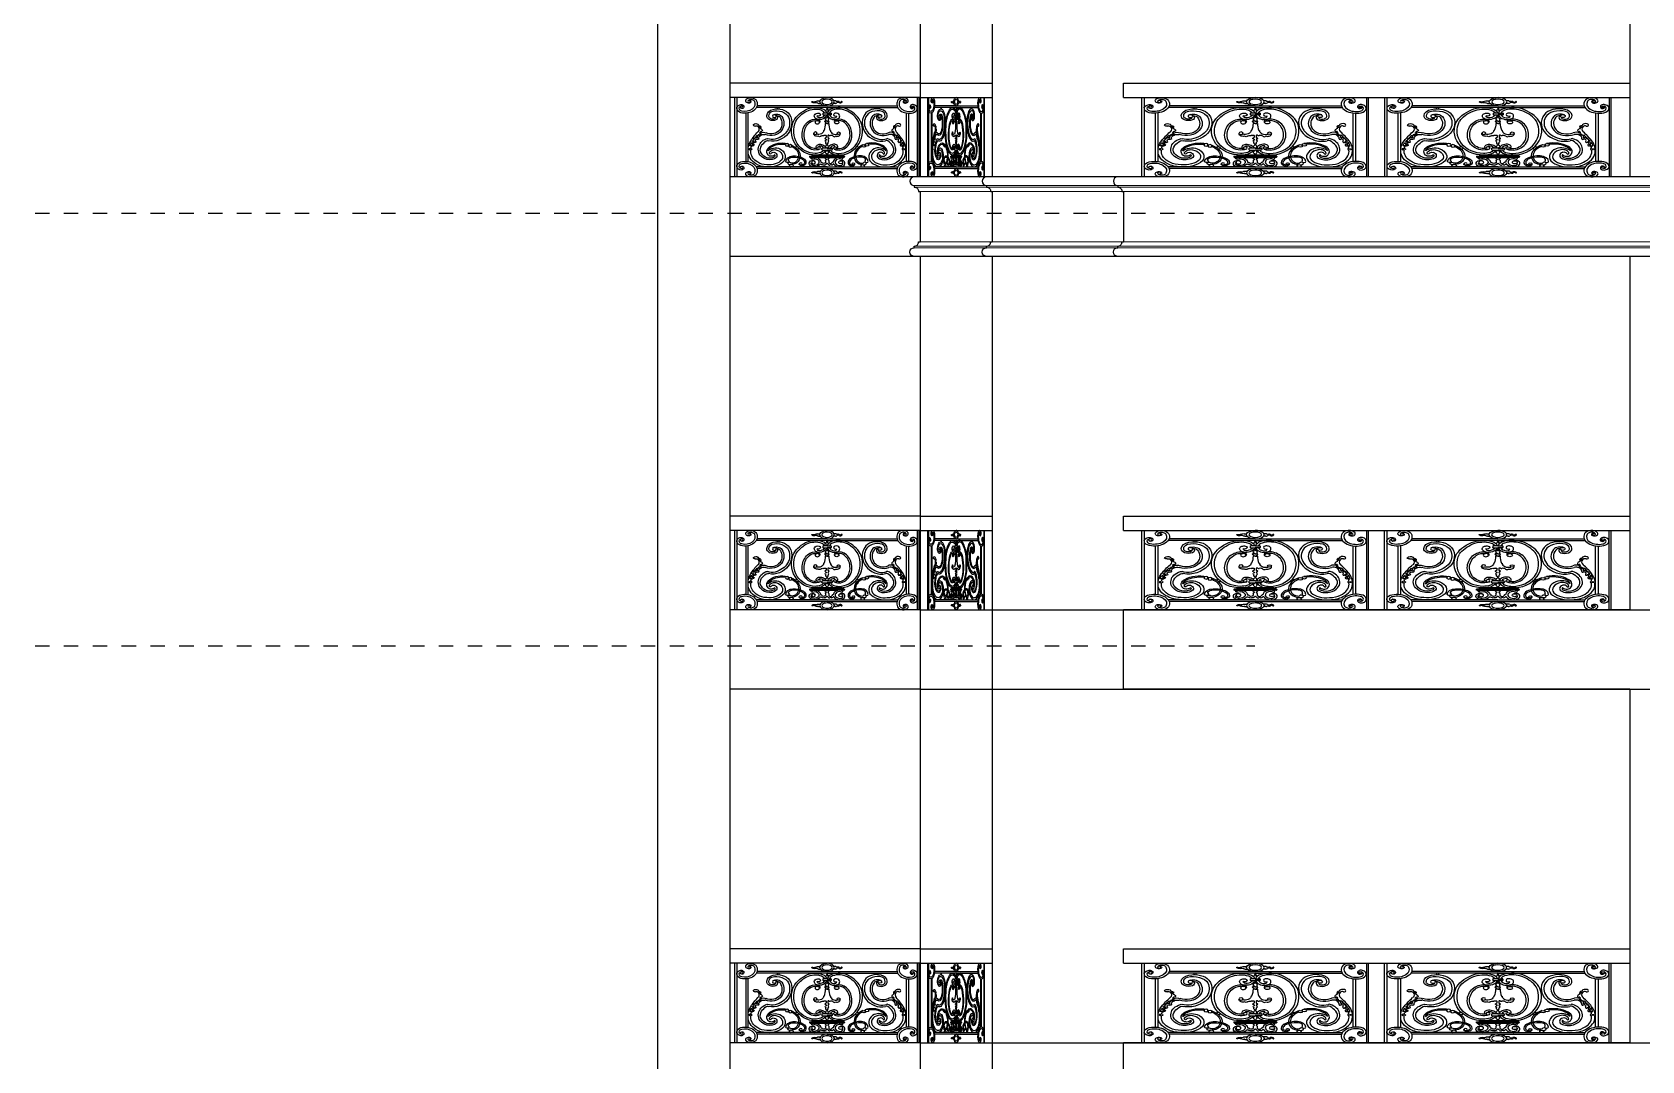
# Model space of a CAD drawing. Extents: x 185 to 567, y -69 to 170.
# Drawn here: x 233.4 to 244.56, y -21.21 to -14.08 of the extents above; entities that cross this region are included whole.
import ezdxf

# ---------------------------------------------------------------- set-up
doc = ezdxf.new("R2010")
doc.units = 0
doc.header["$LTSCALE"] = 0.25
doc.header["$MEASUREMENT"] = 0
doc.linetypes.add('LEVELS 2$0$DOT2', pattern=[0.125, 0, -0.125])
doc.layers.get('0').update_dxf_attribs({"linetype": 'CONTINUOUS'})
for name, color, linetype in [('A-ELV 0', 10, 'CONTINUOUS'), ('A-ELV 2', 21, 'CONTINUOUS'), ('A-ELV 5', 51, 'CONTINUOUS'), ('A-ELV 6', 71, 'CONTINUOUS'), ('A-FerFroge', 156, 'CONTINUOUS'), ('A-groves', 8, 'CONTINUOUS'), ('A-SEC', 11, 'CONTINUOUS'), ('A-WLSEC', 7, 'CONTINUOUS'), ('LEVELS 2$0$A-HATCH', 112, 'CONTINUOUS')]:
    doc.layers.add(name, color=color, linetype=linetype)
doc.layers.add('A-KORNISH', color=8, linetype='CONTINUOUS', lineweight=9)

# ---------------------------------------------------------------- blocks, each defined once
blk = doc.blocks.new('LEVELS 2')
at = {"layer": 'LEVELS 2$0$A-HATCH', "linetype": 'LEVELS 2$0$DOT2', "ltscale": 2}
for p, q in [((189.389, 46.672, 0), (204.645, 46.672, 0)), ((189.389, 43.672, 0), (204.645, 43.672, 0))]:
    blk.add_line(p, q, dxfattribs=at)
blk = doc.blocks.new('htft')
blk.add_lwpolyline([(0, 0), (-0.04, 0, 1), (-0.04, -0.06), (-0.04, -0.07, -0.414214), (-0.01, -0.1), (0, -0.1)], format="xyb")
blk = doc.blocks.new('A$C043E0DF6')
at = {"layer": 'A-ELV 0'}
for p, q in [((-0.25, -1.173, 0), (-0.25, -10.63, 0)), ((0.25, -1.173, 0), (0.25, -10.63, 0))]:
    blk.add_line(p, q, dxfattribs=at)
blk = doc.blocks.new('A$C50FD488D')
for p, q in [((0.209, -0.6483), (0.209, -0.1009)), ((0.2186, -0.0998), (0.2186, -0.6493)), ((0.6548, -0.123), (0.6628, -0.123)), ((0.7452, -0.123), (0.7372, -0.123)), ((1.1814, -0.0998), (1.1814, -0.6493)), ((1.191, -0.6483), (1.191, -0.1009)), ((0.2661, -0.2081), (0.2661, -0.5419)), ((0.2779, -0.2064), (0.2779, -0.5436)), ((0.7, -0.1694), (0.3225, -0.1694)), ((0.7, -0.1578), (0.3264, -0.1578)), ((0.4338, -0.1694), (0.4338, -0.178)), ((0.4426, -0.1694), (0.4426, -0.1784)), ((0.6548, -0.1403), (0.6647, -0.1403)), ((0.6783, -0.2087), (0.6783, -0.2183)), ((0.7, -0.2072), (0.6798, -0.2072)), ((0.7, -0.1578), (1.0736, -0.1578)), ((0.7, -0.1694), (1.0775, -0.1694)), ((0.7, -0.2072), (0.7202, -0.2072)), ((0.7217, -0.2087), (0.7217, -0.2183)), ((0.7452, -0.1403), (0.7353, -0.1403)), ((0.9574, -0.1694), (0.9574, -0.1784)), ((0.9662, -0.1694), (0.9662, -0.178)), ((1.1221, -0.2064), (1.1221, -0.5436)), ((1.1339, -0.2081), (1.1339, -0.5419)), ((0.6798, -0.2197), (0.7, -0.2197)), ((0.7006, -0.2627), (0.6887, -0.2627)), ((0.7006, -0.2784), (0.6904, -0.2784)), ((0.695, -0.2742), (0.695, -0.2784)), ((0.6994, -0.2627), (0.7113, -0.2627)), ((0.6994, -0.2784), (0.7096, -0.2784)), ((0.7202, -0.2197), (0.7, -0.2197)), ((0.705, -0.2742), (0.705, -0.2784)), ((0.5125, -0.2997), (0.5102, -0.2997)), ((0.5161, -0.2804), (0.5121, -0.2804)), ((0.6839, -0.3272), (0.6818, -0.3272)), ((0.7161, -0.3272), (0.7182, -0.3272)), ((0.8839, -0.2804), (0.8879, -0.2804)), ((0.8875, -0.2997), (0.8898, -0.2997)), ((0.6957, -0.3623), (0.6957, -0.3754)), ((0.7043, -0.3623), (0.7043, -0.3754)), ((0.6721, -0.4527), (0.6721, -0.4606)), ((0.7, -0.4498), (0.675, -0.4498)), ((0.675, -0.4635), (0.7, -0.4635)), ((0.7, -0.4498), (0.725, -0.4498)), ((0.725, -0.4635), (0.7, -0.4635)), ((0.7279, -0.4527), (0.7279, -0.4606)), ((0.6071, -0.508), (0.6071, -0.5113)), ((0.6101, -0.5051), (0.7, -0.5051)), ((0.6101, -0.5142), (0.7, -0.5142)), ((0.6196, -0.4984), (0.7, -0.4984)), ((0.6196, -0.4984), (0.6196, -0.5051)), ((0.7, -0.4984), (0.6493, -0.4984)), ((0.7, -0.5051), (0.6493, -0.5051)), ((0.7, -0.5142), (0.6493, -0.5142)), ((0.6896, -0.5511), (0.6913, -0.5511)), ((0.6904, -0.5142), (0.6904, -0.5216)), ((0.6913, -0.5365), (0.6913, -0.5511)), ((0.7, -0.4984), (0.7507, -0.4984)), ((0.7804, -0.4984), (0.7, -0.4984)), ((0.7, -0.5051), (0.7507, -0.5051)), ((0.7899, -0.5051), (0.7, -0.5051)), ((0.7, -0.5142), (0.7507, -0.5142)), ((0.7899, -0.5142), (0.7, -0.5142)), ((0.7087, -0.5365), (0.7087, -0.5511)), ((0.7104, -0.5511), (0.7087, -0.5511)), ((0.7096, -0.5142), (0.7096, -0.5216)), ((0.7804, -0.4984), (0.7804, -0.5051)), ((0.7929, -0.508), (0.7929, -0.5113)), ((0.7, -0.5806), (0.3225, -0.5806)), ((0.7, -0.5922), (0.3264, -0.5922)), ((0.6548, -0.6097), (0.6647, -0.6097)), ((0.6548, -0.627), (0.6628, -0.627)), ((0.7, -0.5806), (1.0775, -0.5806)), ((0.7, -0.5922), (1.0736, -0.5922)), ((0.7452, -0.6097), (0.7353, -0.6097)), ((0.7452, -0.627), (0.7372, -0.627))]:
    blk.add_line(p, q)
at = {"extrusion": (0, 0, -1)}
for centre, major_axis, ratio, start_param, end_param in [((0.2823, -0.1222), (0.0157, 0), 0.986193, 1.044957, 3.500797), ((0.2921, -0.1258), (-0.0261, 0), 0.986193, 0.359204, 1.773868), ((0.2921, -0.1258), (0.014, 0), 0.986193, 3.500797, 4.101526), ((0.2934, -0.1324), (0.0205, 0), 0.986193, 4.240292, 5.936586), ((0.2858, -0.128), (-0.00887, 0), 0.986193, 1.609909, 4.186549), ((0.2934, -0.1324), (-0.0326, 0), 0.986193, 1.693369, 2.794993), ((0.2625, -0.1436), (-0.0534, 0), 0.986193, 2.793121, 3.920657), ((0.2625, -0.1436), (-0.0655, 0), 0.986193, 2.793121, 3.920657), ((0.6222, -0.13), (-0.0028, 0), 0.986193, -0.347364, 2.45784), ((0.6295, -0.1254), (-0.0114, 0), 0.986193, 4.153001, 5.767627), ((0.6295, -0.1254), (-0.00588, 0), 0.986193, 3.689898, 5.767627), ((0.6391, -0.1312), (-0.00547, 0), 0.986193, 0.548305, 1.353902), ((0.6406, -0.1429), (0.00954, 0), 0.986193, 4.147409, 5.443922), ((0.64, -0.1359), (0.0103, 0), 0.986193, 4.517077, 4.873859), ((0.6413, -0.1028), (0.0235, 0), 0.986193, 1.128208, 1.558447), ((0.645, -0.138), (-0.00206, 0.00206), 1, 1.523847, 1.779943), ((0.6548, -0.1317), (0.00879, 0), 0.986193, 1.570796, 2.558971), ((0.6548, -0.1317), (0.00879, 0), 0.986193, 4.310092, 4.712389), ((0.7, -0.1293), (-0.0381, 0), 0.770201, 4.712389, 7.853982), ((0.7, -0.1293), (-0.0273, 0.0003), 0.684091, 4.704331, 7.845923), ((0.2448, -0.173), (0.0261, 0), 0.986193, 2.925853, 4.340517), ((0.2516, -0.1742), (0.0326, 0), 0.986193, 1.904728, 3.006352), ((0.2516, -0.1742), (0.0205, 0), 0.986193, 1.904728, 3.601022), ((0.2448, -0.173), (0.014, 0), 0.986193, 3.739788, 4.340517), ((0.241, -0.1635), (0.0157, 0), 0.986193, 4.340517, 6.796357), ((0.2447, -0.165), (0.00696, 0), 0.986193, 3.141593, 9.424778), ((0.247, -0.1668), (0.00887, 0), 0.986193, 0.513172, 3.089812), ((0.2625, -0.1436), (-0.0655, 0), 0.986193, 3.920657, 5.048192), ((0.2625, -0.1436), (-0.0534, 0), 0.986193, 3.920657, 5.048192), ((0.4243, -0.2245), (0.045, 0), 0.986193, 3.136144, 4.437415), ((0.4243, -0.2245), (0.0343, 0), 0.986193, 3.117833, 4.149148), ((0.4308, -0.257), (-0.0667, 0), 0.986193, 1.189802, 2.81634), ((0.4353, -0.2481), (-0.0711, 0), 0.986193, 1.239292, 2.685863), ((0.683, -0.3257), (-0.1734, 0), 0.986193, 0.307207, 0.972216), ((0.683, -0.3257), (0.1621, 0), 0.986193, 3.544055, 4.113809), ((0.6371, -0.2594), (0.092, 0), 0.986193, 4.113809, 5.142554), ((0.6371, -0.2594), (0.0807, 0), 0.986193, 4.113809, 5.142554), ((0.6513, -0.2258), (-0.0189, 0), 0.986193, 0.23755, 1.917148), ((0.6541, -0.2182), (-0.0107, 0), 0.986193, 1.917148, 5.316293), ((0.6588, -0.2128), (-0.0287, 0), 0.986193, 2.000961, 2.94312), ((0.6588, -0.2128), (-0.04, 0), 0.986193, 2.000961, 2.99964), ((0.6798, -0.2087), (0.00147, 0), 0.986193, 3.141593, 4.712389), ((0.7044, -0.1907), (0.0109, 0), 0.986193, 2.526413, 3.810715), ((0.6844, -0.1751), (-0.0145, 0), 0.986193, 2.72718, 3.810715), ((0.411, -0.2282), (0.0318, 0), 0.986193, 1.02315, 3.250179), ((0.411, -0.2282), (0.0212, 0), 0.986193, 1.359839, 3.277918), ((0.419, -0.2277), (0.0104, 0), 0.986193, 3.141593, 9.424778), ((0.4306, -0.2453), (0.0316, 0), 0.986193, 4.08399, 5.814843), ((0.4148, -0.2381), (0.0107, 0), 0.986193, -0.207114, 1.517375), ((0.4148, -0.2381), (-0.0213, 0), 0.986193, 1.766722, 4.073893), ((0.4306, -0.2453), (0.021, 0), 0.986193, -1.540418, -0.468342), ((0.3646, -0.2783), (0.0949, 0), 0.986193, -0.468342, 0.502042), ((0.3646, -0.2783), (-0.1056, 0), 0.986193, 2.67325, 3.643635), ((0.3738, -0.2759), (-0.1269, 0), 0.986193, 2.81634, 3.559374), ((0.3935, -0.2713), (0.119, 0), 0.986193, -0.478494, 0.140238), ((0.6364, -0.3304), (0, 0.168), 0.749863, 2.987054, 5.054443), ((0.6372, -0.3587), (0, 0.1102), 0.634622, -1.455899, 0.198074), ((0.6575, -0.2273), (0.0253, 0), 0.986193, 1.662425, 3.379143), ((0.6441, -0.2665), (-0.0174, 0), 0.986193, 1.67343, 3.999532), ((0.6618, -0.2272), (0.0138, 0), 0.986193, 1.325993, 3.162944), ((0.6588, -0.2128), (0.04, 0), 0.986193, 0.177072, 1.662425), ((0.6588, -0.2128), (-0.0287, 0), 0.986193, 3.389621, 4.490786), ((0.6798, -0.2183), (0.00147, 0), 0.986193, 1.570796, 3.141593), ((0.5118, -0.2802), (0.1786, 0), 0.986193, -0.010351, 0.269948), ((0.7013, -0.2633), (-0.0127, 0), 0.986193, -1.050198, 0.054521), ((0.6956, -0.2483), (0.00484, 0), 0.986193, 2.222604, 4.060581), ((0.6951, -0.2595), (0.00403, 0), 0.986193, 2.222604, 4.060581), ((0.6833, -0.2323), (0.0155, 0), 0.986193, -0.501731, 0.918989), ((0.691, -0.2542), (0.00273, 0), 0.986193, -0.918989, 0.918989), ((0.6936, -0.5929), (-0.4456, 0), 0.986193, 0.456975, 0.619356), ((0.3143, -0.2907), (-0.0071, 0), 0.986193, 4.239124, 6.908824), ((0.3209, -0.2953), (0.0152, 0), 0.986193, 3.767232, 5.474069), ((0.3224, -0.3063), (-0.0107, 0), 0.986193, 1.097531, 2.553849), ((0.3036, -0.3187), (0.0334, 0), 0.986193, -0.587743, 0.619356), ((0.2998, -0.3171), (0.0457, 0), 0.986193, -0.809116, -0.712984), ((0.3358, -0.2921), (0.00146, 0), 0.986193, 1.387681, 3.665061), ((0.3315, -0.2897), (-0.00351, 0), 0.986193, 2.51217, 3.665061), ((0.3376, -0.3017), (-0.00841, 0), 0.986193, 1.387681, 2.785357), ((0.3437, -0.3407), (0.00156, 0), 0.986193, 2.393715, 4.557851), ((0.3389, -0.3451), (-0.00499, 0), 0.986193, 2.393715, 2.865382), ((0.3445, -0.3136), (0.00147, 0), 0.986193, 1.906583, 3.426498), ((0.3456, -0.3139), (-0.00182, 0.00182), 1, 5.778964, 6.141834), ((0.3431, -0.3375), (0.00181, 0), 0.986193, -0.253663, 1.416259), ((0.332, -0.3037), (-0.0144, 0), 0.986193, 2.785357, 3.792328), ((0.3451, -0.3434), (-0.00147, 0), 0.986193, 4.095125, 6.006974), ((0.3386, -0.3303), (0.0165, 0), 0.986193, -1.23501, -0.133651), ((0.3466, -0.3366), (-0.00175, 0), 0.986193, -0.253663, 2.002078), ((0.36, -0.3641), (0.0243, 0), 0.986193, 4.095125, 5.362212), ((0.3487, -0.3289), (-0.00629, 0), 0.986193, 3.007942, 4.929364), ((0.3985, -0.2966), (0.0669, 0), 0.986193, 0.502042, 2.015089), ((0.4005, -0.2989), (0.0534, 0), 0.986193, 0.481174, 2.075535), ((0.3828, -0.2799), (-0.117, 0), 0.986193, 3.559374, 4.361123), ((0.3821, -0.2825), (0.1293, 0), 0.986193, 0.040903, 1.04538), ((0.6372, -0.3581), (0, 0.1052), 0.664345, 2.792693, 4.826957), ((0.6481, -0.3501), (-0.0189, 0), 0.986193, 4.424307, 6.467477), ((0.6382, -0.3467), (0.00867, 0), 0.986193, 3.141593, 9.424778), ((0.6534, -0.327), (0.0285, 0), 0.986193, 0.005829, 1.918893), ((0.4242, -0.4623), (0.1454, 0), 0.986193, 3.070847, 3.598568), ((0.4249, -0.4637), (-0.1398, 0), 0.986193, 0.223137, 0.363351), ((0.2968, -0.4152), (-0.00258, 0), 0.986193, 0.190764, 3.677531), ((0.3022, -0.4183), (-0.00375, 0), 0.986193, -1.206139, 0.535939), ((0.3086, -0.4016), (-0.00766, 0), 0.986193, -0.544841, 0.757911), ((0.3074, -0.4023), (-0.00629, 0), 0.986193, 3.685922, 5.738345), ((0.3031, -0.4013), (-0.00496, 0), 0.986193, 1.545099, 3.312198), ((0.3122, -0.4176), (0.00705, 0), 0.986193, 2.192956, 4.9735), ((0.3085, -0.3882), (-0.00191, 0), 0.986193, 3.7565, 6.59316), ((0.2462, -0.3282), (0.0854, 0), 0.986193, 0.444529, 0.783696), ((0.3112, -0.4027), (0.00326, 0), 0.986193, 1.079241, 3.312198), ((0.3271, -0.4011), (0.0209, 0), 0.986193, 3.756501, 4.081862), ((0.3154, -0.4058), (-0.00536, 0), 0.986193, 2.583833, 4.9735), ((0.3066, -0.3735), (0.0138, 0), 0.986193, 0.400155, 0.940269), ((0.3302, -0.3967), (-0.0121, 0), 0.986193, -0.557759, 0.436551), ((0.3256, -0.3946), (0.00706, 0), 0.986193, 3.578144, 5.326019), ((0.3231, -0.3804), (-0.00404, 0), 0.986193, 0.400155, 2.512824), ((0.3269, -0.3661), (-0.00411, 0), 0.986193, 0.444529, 3.917405), ((0.3279, -0.3769), (0.00194, 0), 0.986193, -0.597423, 2.512824), ((0.3343, -0.3726), (-0.00575, 0), 0.986193, -0.597423, 0.701205), ((0.3323, -0.3853), (0.00445, 0), 0.986193, -0.122631, 2.184426), ((0.3359, -0.3583), (0.00328, 0), 0.986193, 1.056125, 3.391753), ((0.3327, -0.3493), (-0.0083, 0), 0.986193, 3.078791, 4.711877), ((0.4137, -0.4531), (-0.0791, 0), 0.986193, 0.094175, 1.069333), ((0.3629, -0.3816), (-0.0264, 0), 0.986193, -0.122631, 0.984654), ((0.341, -0.3672), (-0.00708, 0), 0.986193, 1.056125, 1.960136), ((0.3461, -0.3481), (0.00514, 0), 0.986193, 1.224743, 3.000432), ((0.3617, -0.373), (-0.0219, 0), 0.986193, 0.60362, 0.944428), ((0.3483, -0.3542), (-0.00144, 0), 0.986193, 1.218517, 4.325141), ((0.3617, -0.373), (0.0189, 0), 0.986193, 3.923198, 5.156681), ((0.4591, -0.4875), (0.1219, 0), 0.986193, 3.626248, 3.961743), ((0.3793, -0.3901), (0.00656, 0), 0.986193, 4.127294, 5.247131), ((0.3829, -0.4142), (-0.0164, 0), 0.986193, 1.131987, 1.889406), ((0.4068, -0.3443), (0.0474, 0), 0.986193, 1.219531, 2.105538), ((0.4107, -0.3311), (-0.0723, 0), 0.986193, 4.186973, 5.030999), ((0.46, -0.5116), (-0.0986, 0), 0.986193, 0.847252, 1.876614), ((0.46, -0.5116), (-0.091, 0), 0.986193, 0.847252, 1.775558), ((0.4869, -0.4275), (0.00925, 0), 0.986193, 3.141593, 9.424778), ((0.6599, -0.3629), (-0.00819, 0), 0.986193, 3.762001, 5.60071), ((0.6777, -0.3759), (0.014, 0), 0.986193, 3.787884, 5.054616), ((0.6841, -0.3565), (-0.0067, 0), 0.986193, 3.987504, 4.964118), ((0.6917, -0.365), (-0.00484, 0), 0.986193, 0.845912, 2.529622), ((0.6934, -0.3825), (0.00433, 0), 0.986193, 1.875147, 4.408038), ((0.6963, -0.4005), (-0.00587, 0), 0.986193, -0.780965, 0.780965), ((0.6904, -0.3729), (-0.00589, 0), 0.986193, 3.583441, 4.408038), ((0.6906, -0.3915), (0.00524, 0), 0.986193, -1.266445, 1.266445), ((0.6868, -0.4098), (0.00756, 0), 0.986193, -0.780965, -0.059676), ((0.706, -0.4126), (0.0121, 0), 0.986193, 2.301082, 3.417667), ((0.3853, -0.4756), (0.1062, 0), 0.986193, 2.22596, 3.172079), ((0.2876, -0.4578), (0.0038, 0), 0.986193, 3.141593, 9.424778), ((0.2922, -0.4288), (-0.00571, 0), 0.986193, 3.508652, 5.408534), ((0.3854, -0.4756), (0.0917, 0), 0.986193, 2.216856, 3.176603), ((0.3217, -0.4709), (0.028, 0), 0.986193, 3.087824, 3.501086), ((0.3069, -0.4463), (0.0127, 0), 0.986193, 2.444401, 4.409658), ((0.2959, -0.4577), (0.00362, 0), 0.986193, -1.200664, 1.691177), ((0.3022, -0.4326), (-0.00495, 0), 0.986193, 0.367059, 1.782679), ((0.2993, -0.4259), (-0.00441, 0), 0.986193, 1.935454, 3.61259), ((0.3044, -0.4283), (-0.00631, 0), 0.986193, 2.192956, 4.91313), ((0.4093, -0.4607), (0.0759, 0), 0.986193, 2.176291, 3.342001), ((0.4093, -0.4607), (0.0653, 0), 0.986193, 2.176291, 3.613177), ((0.4259, -0.4735), (-0.0471, 0), 0.986193, -0.551208, 0.847252), ((0.4259, -0.4735), (0.0395, 0), 0.986193, 3.247905, 3.988844), ((0.4246, -0.4926), (-0.0447, 0), 0.986193, 0.555033, 2.128552), ((0.4208, -0.4878), (-0.0279, 0), 0.986193, 0.006108, 1.81447), ((0.3972, -0.4873), (0.00434, 0), 0.986193, -0.037495, 3.068222), ((0.4143, -0.4918), (0.0135, 0), 0.986193, 3.494217, 5.041103), ((0.4067, -0.5019), (-0.026, 0), 0.986193, 2.049556, 4.160152), ((0.4116, -0.5096), (-0.0517, 0), 0.986193, 1.883649, 3.597263), ((0.4116, -0.5096), (0.0662, 0), 0.986193, -0.984044, 0.45567), ((0.5044, -0.435), (0.00925, 0), 0.986193, 3.141593, 9.424778), ((0.46, -0.5116), (0.0986, 0), 0.986193, -1.051426, -0.604473), ((0.46, -0.5116), (0.091, 0), 0.986193, -0.95037, -0.604473), ((0.5419, -0.4474), (-0.00969, 0), 0.986193, 0.203134, 1.344916), ((0.4724, -0.5031), (-0.0759, 0), 0.986193, 2.537119, 3.56788), ((0.4724, -0.5031), (0.0836, 0), 0.986193, -0.604473, 0.213243), ((0.5419, -0.4474), (0.00969, 0), 0.986193, 0.579329, 1.596479), ((0.6613, -0.4415), (-0.0187, 0), 0.986193, -0.611101, 1.440214), ((0.6447, -0.4482), (0.0501, 0), 0.986193, 0.31332, 1.348449), ((0.6625, -0.4377), (0.00464, 0), 0.986193, 1.87872, 4.710272), ((0.6629, -0.4536), (0.031, 0), 0.986193, 4.581806, 6.159658), ((0.6628, -0.4536), (0.0208, 0), 0.986193, 4.699759, 6.096997), ((0.6504, -0.4512), (0.0333, 0), 0.986193, 0.38402, 1.030313), ((0.675, -0.4527), (0.00294, 0), 0.986193, 3.141593, 4.712389), ((0.675, -0.4606), (-0.00294, 0), 0.986193, 4.712389, 6.283185), ((0.6997, -0.4788), (-0.00775, 0), 0.986193, -0.81588, 0.81588), ((0.7035, -0.4388), (-0.0108, 0), 0.986193, -0.769176, 0.965496), ((0.689, -0.4676), (0.0079, 0), 0.986193, -0.546224, 0.81588), ((0.6877, -0.4914), (0.00973, 0), 0.986193, -0.81588, 0.81588), ((0.6938, -0.4481), (0.00262, 0), 0.986193, -0.769176, 0.769176), ((0.6942, -0.4256), (0.0055, 0), 0.986193, -0.84051, 0.965496), ((0.2516, -0.5758), (-0.0326, 0), 0.986193, 0.13524, 1.236864), ((0.2516, -0.5758), (0.0205, 0), 0.986193, 2.682163, 4.378457), ((0.2625, -0.6064), (0.0655, 0), 0.986193, 4.376586, 5.504121), ((0.2625, -0.6064), (0.0534, 0), 0.986193, 4.376586, 5.504121), ((0.3775, -0.4944), (-0.072, 0), 0.986193, 4.695569, 5.430246), ((0.3943, -0.4821), (0.0496, 0), 0.986193, 1.018559, 2.176291), ((0.3943, -0.4821), (0.0389, 0), 0.986193, 1.018559, 2.176291), ((0.3915, -0.4868), (0.0953, 0), 0.986193, 0.581027, 1.717764), ((0.3915, -0.4865), (-0.081, 0), 0.986193, 3.748469, 4.870759), ((0.4021, -0.4879), (-0.0193, 0), 0.986193, 3.502327, 5.731977), ((0.4067, -0.5019), (0.0153, 0), 0.986193, -0.500246, 1.018559), ((0.5195, -0.5424), (-0.0388, 0), 0.986193, -0.010266, 1.508225), ((0.4892, -0.5422), (-0.00856, 0), 0.986193, 2.258777, 6.210372), ((0.4995, -0.5557), (-0.00856, 0), 0.986193, -1.220497, 2.8792), ((0.5144, -0.5326), (-0.02, 0), 0.986193, -0.153938, 1.183318), ((0.5198, -0.5432), (-0.0319, 0), 0.986193, 1.15152, 1.500262), ((0.5138, -0.5305), (-0.0241, 0), 0.986193, 4.01445, 4.96415), ((0.5243, -0.5808), (-0.0781, 0), 0.986193, 1.477321, 2.262749), ((0.5243, -0.5808), (-0.0704, 0), 0.986193, 1.477321, 2.262749), ((0.4992, -0.5119), (-0.0556, 0), 0.986193, 3.300043, 4.143488), ((0.4992, -0.5119), (-0.0479, 0), 0.986193, 3.629804, 4.033873), ((0.5604, -0.5612), (0.00859, 0), 0.986193, 2.449744, 4.261139), ((0.56, -0.5594), (0.00684, 0), 0.986193, 3.141593, 9.424778), ((0.5501, -0.55), (0.0298, 0), 0.986193, -0.875887, -0.023874), ((0.566, -0.5518), (-0.0143, 0), 0.986193, 2.957403, 4.232351), ((0.5501, -0.55), (-0.0375, 0), 0.986193, 2.265705, 3.10214), ((0.566, -0.5518), (0.0219, 0), 0.986193, -0.154706, 1.090758), ((0.6303, -0.5559), (0.0253, 0), 0.986193, 1.521268, 3.60072), ((0.6101, -0.508), (0.00294, 0), 0.986193, 3.141593, 4.712389), ((0.6101, -0.5113), (-0.00294, 0), 0.986193, 4.712389, 6.283185), ((0.6223, -0.5518), (-0.0163, 0), 0.986193, 0.44789, 2.354725), ((0.6309, -0.5559), (0.0159, 0), 0.986193, 1.544729, 3.589483), ((0.6209, -0.5218), (-0.00525, 0), 0.986193, 4.527174, 6.98995), ((0.6335, -0.5468), (0.0332, 0), 0.986193, 4.187766, 6.285251), ((0.6335, -0.5468), (-0.0233, 0), 0.986193, 1.046173, 3.586786), ((0.6306, -0.5454), (-0.0265, 0), 0.986193, 3.586786, 4.686322), ((0.6682, -0.5516), (-0.00509, 0), 0.986193, 1.277223, 2.908786), ((0.6815, -0.5485), (0.00856, 0), 0.986193, 0.31267, 2.908786), ((0.695, -0.5214), (0.00463, 0), 0.986193, 1.620238, 3.108149), ((0.6976, -0.5357), (-0.00637, 0), 0.986193, -0.119702, 1.112412), ((0.6938, -0.528), (-0.00233, 0), 0.986193, 2.029181, 4.254004), ((0.6971, -0.5559), (-0.00221, 0), 0.986193, 3.148587, 4.562542), ((0.7005, -0.5558), (0.000869, 0.000869), 1, 3.843332, 5.068991), ((0.2448, -0.577), (-0.0261, 0), 0.986193, -1.198924, 0.21574), ((0.2448, -0.577), (-0.014, 0), 0.986193, -1.198924, -0.598195), ((0.241, -0.5865), (-0.0157, 0), 0.986193, 2.628421, 5.084261), ((0.2447, -0.585), (0.00696, 0), 0.986193, 3.141593, 9.424778), ((0.247, -0.5832), (-0.00887, 0), 0.986193, 0.05178, 2.628421), ((0.2823, -0.6278), (-0.0157, 0), 0.986193, -0.359204, 2.096636), ((0.284, -0.6242), (0.00696, 0), 0.986193, 3.141593, 9.424778), ((0.2934, -0.6176), (-0.0205, 0), 0.986193, 3.488192, 5.184486), ((0.2858, -0.622), (0.00887, 0), 0.986193, -1.044957, 1.531684), ((0.2625, -0.6064), (0.0534, 0), 0.986193, -0.779064, 0.348471), ((0.2625, -0.6064), (-0.0655, 0), 0.986193, 2.362528, 3.490064), ((0.3775, -0.4944), (-0.0865, 0), 0.986193, 4.712389, 5.430246), ((0.5067, -0.5257), (0.0397, 0), 0.986193, 0.971295, 1.828835), ((0.5049, -0.5732), (0.00492, 0), 0.986193, 2.129858, 4.153328), ((0.4978, -0.5619), (0.0086, 0), 0.986193, 0.273969, 1.011735), ((0.5001, -0.5809), (-0.00425, 0), 0.986193, 2.129858, 3.088852), ((0.5225, -0.5619), (-0.0086, 0), 0.986193, -1.011735, -0.273969), ((0.5201, -0.5809), (-0.00425, 0), 0.986193, 0.05274, 1.011735), ((0.5153, -0.5732), (-0.00492, 0), 0.986193, 2.129858, 4.153328), ((0.5677, -0.5552), (-0.0181, 0), 0.986193, 4.232351, 5.591336), ((0.5677, -0.5552), (0.0104, 0), 0.986193, 1.090758, 1.92466), ((0.6222, -0.62), (0.0028, 0), 0.986193, 0.683753, 3.488957), ((0.6295, -0.6246), (0.0114, 0), 0.986193, 3.657151, 5.271777), ((0.6295, -0.6246), (0.00588, 0), 0.986193, 3.657151, 5.73488), ((0.6319, -0.5465), (0.0348, 0), 0.986193, 0.432203, 1.57951), ((0.6391, -0.6188), (0.00547, 0), 0.986193, 1.78769, 2.593288), ((0.6406, -0.6071), (0.00954, 0), 0.986193, 0.839263, 2.135776), ((0.64, -0.6141), (0.0103, 0), 0.986193, 1.409326, 1.766108), ((0.6413, -0.6472), (0.0235, 0), 0.986193, -1.558447, -1.128208), ((0.645, -0.612), (0.00206, 0.00206), 1, 1.36165, 1.617745), ((0.6548, -0.6183), (-0.00879, 0), 0.986193, 0.582622, 1.570796), ((0.6548, -0.6183), (0.00879, 0), 0.986193, 1.570796, 1.973093), ((0.6335, -0.5468), (0.0233, 0.0233), 1, 1.165751, 1.225211), ((0.6629, -0.5649), (0.00605, 0), 0.986193, -1.339211, -0.50515), ((0.675, -0.5583), (0.00781, 0), 0.986193, 1.353928, 2.636442), ((0.6789, -0.5753), (0.00989, 0), 0.986193, 4.495521, 5.311814), ((0.6873, -0.5607), (-0.00726, 0), 0.986193, 3.205723, 5.116798), ((0.6979, -0.5614), (0.00336, 0), 0.986193, 3.205723, 4.562542), ((0.7, -0.6207), (-0.0381, 0), 0.770201, 7.853982, 10.995574), ((0.7, -0.6207), (-0.0273, 0.0003), 0.684091, 1.562738, 4.704331), ((0.2921, -0.6242), (0.0261, 0), 0.986193, 1.367724, 2.782388), ((0.2921, -0.6242), (-0.014, 0), 0.986193, -0.959933, -0.359204), ((0.2934, -0.6176), (0.0326, 0), 0.986193, 0.3466, 1.448224)]:
    blk.add_ellipse(centre, major_axis=major_axis, ratio=ratio, start_param=start_param, end_param=end_param, dxfattribs=at)
for centre, major_axis in [((0.284, -0.1258), (-0.00696, 0)), ((0.648, -0.2711), (-0.0114, 0)), ((0.3399, -0.3042), (-0.00331, 0)), ((0.6569, -0.4495), (-0.00865, 0)), ((0.6274, -0.5486), (-0.0105, 0))]:
    blk.add_ellipse(centre, major_axis=major_axis, ratio=0.986193, dxfattribs=at)
for centre, major_axis, ratio, start_param, end_param in [((0.7, -0.1293), (0.0381, 0), 0.770201, 4.712389, 7.853982), ((0.7, -0.1293), (0.0273, 0.0003), 0.684091, 4.704331, 7.845923), ((0.7452, -0.1317), (-0.00879, 0), 0.986193, 4.310092, 4.712389), ((0.7452, -0.1317), (-0.00879, 0), 0.986193, 1.570796, 2.558971), ((0.7587, -0.1028), (-0.0235, 0), 0.986193, 1.128208, 1.558447), ((0.755, -0.138), (0.00206, 0.00206), 1, 1.523847, 1.779943), ((0.7594, -0.1429), (-0.00954, 0), 0.986193, 4.147409, 5.443922), ((0.76, -0.1359), (-0.0103, 0), 0.986193, 4.517077, 4.873859), ((0.7609, -0.1312), (0.00547, 0), 0.986193, 0.548305, 1.353902), ((0.7705, -0.1254), (0.0114, 0), 0.986193, 4.153001, 5.767627), ((0.7705, -0.1254), (0.00588, 0), 0.986193, 3.689898, 5.767627), ((0.7778, -0.13), (0.0028, 0), 0.986193, -0.347364, 2.45784), ((1.1375, -0.1436), (0.0655, 0), 0.986193, 2.793121, 3.920657), ((1.1066, -0.1324), (0.0326, 0), 0.986193, 1.693369, 2.794993), ((1.1375, -0.1436), (0.0534, 0), 0.986193, 2.793121, 3.920657), ((1.1066, -0.1324), (-0.0205, 0), 0.986193, 4.240292, 5.936586), ((1.1079, -0.1258), (0.0261, 0), 0.986193, 0.359204, 1.773868), ((1.1142, -0.128), (0.00887, 0), 0.986193, 1.609909, 4.186549), ((1.1177, -0.1222), (-0.0157, 0), 0.986193, 1.044957, 3.500797), ((1.1079, -0.1258), (-0.014, 0), 0.986193, 3.500797, 4.101526), ((0.7156, -0.1751), (0.0145, 0), 0.986193, 2.72718, 3.810715), ((0.7412, -0.2128), (0.04, 0), 0.986193, 2.000961, 2.99964), ((0.6956, -0.1907), (-0.0109, 0), 0.986193, 2.526413, 3.810715), ((0.7412, -0.2128), (0.0287, 0), 0.986193, 2.000961, 2.94312), ((0.7202, -0.2087), (-0.00147, 0), 0.986193, 3.141593, 4.712389), ((0.7629, -0.2594), (-0.092, 0), 0.986193, 4.113809, 5.142554), ((0.7629, -0.2594), (-0.0807, 0), 0.986193, 4.113809, 5.142554), ((0.7459, -0.2182), (0.0107, 0), 0.986193, 1.917148, 5.316293), ((0.7487, -0.2258), (0.0189, 0), 0.986193, 0.23755, 1.917148), ((0.717, -0.3257), (-0.1621, 0), 0.986193, 3.544055, 4.113809), ((0.717, -0.3257), (0.1734, 0), 0.986193, 0.307207, 0.972216), ((0.9647, -0.2481), (0.0711, 0), 0.986193, 1.239292, 2.685863), ((0.9692, -0.257), (0.0667, 0), 0.986193, 1.189802, 2.81634), ((0.9757, -0.2245), (-0.045, 0), 0.986193, 3.136144, 4.437415), ((0.9757, -0.2245), (-0.0343, 0), 0.986193, 3.117833, 4.149148), ((1.1375, -0.1436), (0.0655, 0), 0.986193, 3.920657, 5.048192), ((1.1375, -0.1436), (0.0534, 0), 0.986193, 3.920657, 5.048192), ((1.159, -0.1635), (-0.0157, 0), 0.986193, 4.340517, 6.796357), ((1.153, -0.1668), (-0.00887, 0), 0.986193, 0.513172, 3.089812), ((1.1553, -0.165), (-0.00696, 0), 0.986193, 3.141593, 9.424778), ((1.1484, -0.1742), (-0.0205, 0), 0.986193, 1.904728, 3.601022), ((1.1484, -0.1742), (-0.0326, 0), 0.986193, 1.904728, 3.006352), ((1.1552, -0.173), (-0.014, 0), 0.986193, 3.739788, 4.340517), ((1.1552, -0.173), (-0.0261, 0), 0.986193, 2.925853, 4.340517), ((0.7167, -0.2323), (-0.0155, 0), 0.986193, -0.501731, 0.918989), ((0.7412, -0.2128), (-0.04, 0), 0.986193, 0.177072, 1.662425), ((0.6987, -0.2633), (0.0127, 0), 0.986193, -1.050198, 0.054521), ((0.709, -0.2542), (-0.00273, 0), 0.986193, -0.918989, 0.918989), ((0.7044, -0.2483), (-0.00484, 0), 0.986193, 2.222604, 4.060581), ((0.7049, -0.2595), (-0.00403, 0), 0.986193, 2.222604, 4.060581), ((0.8882, -0.2802), (-0.1786, 0), 0.986193, -0.010351, 0.269948), ((0.7412, -0.2128), (0.0287, 0), 0.986193, 3.389621, 4.490786), ((0.7202, -0.2183), (-0.00147, 0), 0.986193, 1.570796, 3.141593), ((0.7382, -0.2272), (-0.0138, 0), 0.986193, 1.325993, 3.162944), ((0.7559, -0.2665), (0.0174, 0), 0.986193, 1.67343, 3.999532), ((0.7636, -0.3304), (0, 0.168), 0.749863, 2.987054, 5.054443), ((0.7425, -0.2273), (-0.0253, 0), 0.986193, 1.662425, 3.379143), ((0.7628, -0.3587), (0, 0.1102), 0.634622, -1.455899, 0.198074), ((1.0065, -0.2713), (-0.119, 0), 0.986193, -0.478494, 0.140238), ((1.0262, -0.2759), (0.1269, 0), 0.986193, 2.81634, 3.559374), ((1.0354, -0.2783), (0.1056, 0), 0.986193, 2.67325, 3.643635), ((1.0354, -0.2783), (-0.0949, 0), 0.986193, -0.468342, 0.502042), ((0.9694, -0.2453), (-0.0316, 0), 0.986193, 4.08399, 5.814843), ((0.9694, -0.2453), (-0.021, 0), 0.986193, -1.540418, -0.468342), ((0.9852, -0.2381), (0.0213, 0), 0.986193, 1.766722, 4.073893), ((0.981, -0.2277), (-0.0104, 0), 0.986193, 3.141593, 9.424778), ((0.989, -0.2282), (-0.0318, 0), 0.986193, 1.02315, 3.250179), ((0.9852, -0.2381), (-0.0107, 0), 0.986193, -0.207114, 1.517375), ((0.989, -0.2282), (-0.0212, 0), 0.986193, 1.359839, 3.277918), ((0.7466, -0.327), (-0.0285, 0), 0.986193, 0.005829, 1.918893), ((0.7628, -0.3581), (0, 0.1052), 0.664345, 2.792693, 4.826957), ((0.7519, -0.3501), (0.0189, 0), 0.986193, 4.424307, 6.467477), ((0.7618, -0.3467), (-0.00867, 0), 0.986193, 3.141593, 9.424778), ((1.0179, -0.2825), (-0.1293, 0), 0.986193, 0.040903, 1.04538), ((1.0172, -0.2799), (0.117, 0), 0.986193, 3.559374, 4.361123), ((1.0015, -0.2966), (-0.0669, 0), 0.986193, 0.502042, 2.015089), ((0.9995, -0.2989), (-0.0534, 0), 0.986193, 0.481174, 2.075535), ((1.04, -0.3641), (-0.0243, 0), 0.986193, 4.095125, 5.362212), ((1.0513, -0.3289), (0.00629, 0), 0.986193, 3.007942, 4.929364), ((1.0614, -0.3303), (-0.0165, 0), 0.986193, -1.23501, -0.133651), ((1.0534, -0.3366), (0.00175, 0), 0.986193, -0.253663, 2.002078), ((1.068, -0.3037), (0.0144, 0), 0.986193, 2.785357, 3.792328), ((1.0549, -0.3434), (0.00147, 0), 0.986193, 4.095125, 6.006974), ((1.0624, -0.3017), (0.00841, 0), 0.986193, 1.387681, 2.785357), ((1.0569, -0.3375), (-0.00181, 0), 0.986193, -0.253663, 1.416259), ((1.0555, -0.3136), (-0.00147, 0), 0.986193, 1.906583, 3.426498), ((1.0611, -0.3451), (0.00499, 0), 0.986193, 2.393715, 2.865382), ((1.0544, -0.3139), (0.00182, 0.00182), 1, 5.778964, 6.141834), ((1.0563, -0.3407), (-0.00156, 0), 0.986193, 2.393715, 4.557851), ((1.0964, -0.3187), (-0.0334, 0), 0.986193, -0.587743, 0.619356), ((1.0642, -0.2921), (-0.00146, 0), 0.986193, 1.387681, 3.665061), ((1.0685, -0.2897), (0.00351, 0), 0.986193, 2.51217, 3.665061), ((1.1002, -0.3171), (-0.0457, 0), 0.986193, -0.809116, -0.712984), ((1.0791, -0.2953), (-0.0152, 0), 0.986193, 3.767232, 5.474069), ((1.0776, -0.3063), (0.0107, 0), 0.986193, 1.097531, 2.553849), ((0.7064, -0.5929), (0.4456, 0), 0.986193, 0.456975, 0.619356), ((1.0857, -0.2907), (0.0071, 0), 0.986193, 4.239124, 6.908824), ((0.694, -0.4126), (-0.0121, 0), 0.986193, 2.301082, 3.417667), ((0.7094, -0.3915), (-0.00524, 0), 0.986193, -1.266445, 1.266445), ((0.7083, -0.365), (0.00484, 0), 0.986193, 0.845912, 2.529622), ((0.7096, -0.3729), (0.00589, 0), 0.986193, 3.583441, 4.408038), ((0.7132, -0.4098), (-0.00756, 0), 0.986193, -0.780965, -0.059676), ((0.7066, -0.3825), (-0.00433, 0), 0.986193, 1.875147, 4.408038), ((0.7037, -0.4005), (0.00587, 0), 0.986193, -0.780965, 0.780965), ((0.7159, -0.3565), (0.0067, 0), 0.986193, 3.987504, 4.964118), ((0.7223, -0.3759), (-0.014, 0), 0.986193, 3.787884, 5.054616), ((0.7401, -0.3629), (0.00819, 0), 0.986193, 3.762001, 5.60071), ((0.9131, -0.4275), (-0.00925, 0), 0.986193, 3.141593, 9.424778), ((0.94, -0.5116), (0.0986, 0), 0.986193, 0.847252, 1.876614), ((0.94, -0.5116), (0.091, 0), 0.986193, 0.847252, 1.775558), ((0.9893, -0.3311), (0.0723, 0), 0.986193, 4.186973, 5.030999), ((0.9932, -0.3443), (-0.0474, 0), 0.986193, 1.219531, 2.105538), ((1.0171, -0.4142), (0.0164, 0), 0.986193, 1.131987, 1.889406), ((1.0207, -0.3901), (-0.00656, 0), 0.986193, 4.127294, 5.247131), ((0.9409, -0.4875), (-0.1219, 0), 0.986193, 3.626248, 3.961743), ((0.9863, -0.4531), (0.0791, 0), 0.986193, 0.094175, 1.069333), ((1.0383, -0.373), (-0.0189, 0), 0.986193, 3.923198, 5.156681), ((1.0517, -0.3542), (0.00144, 0), 0.986193, 1.218517, 4.325141), ((1.0383, -0.373), (0.0219, 0), 0.986193, 0.60362, 0.944428), ((1.0371, -0.3816), (0.0264, 0), 0.986193, -0.122631, 0.984654), ((1.0539, -0.3481), (-0.00514, 0), 0.986193, 1.224743, 3.000432), ((1.059, -0.3672), (0.00708, 0), 0.986193, 1.056125, 1.960136), ((1.0673, -0.3493), (0.0083, 0), 0.986193, 3.078791, 4.711877), ((1.0641, -0.3583), (-0.00328, 0), 0.986193, 1.056125, 3.391753), ((1.0677, -0.3853), (-0.00445, 0), 0.986193, -0.122631, 2.184426), ((1.0731, -0.3661), (0.00411, 0), 0.986193, 0.444529, 3.917405), ((1.0721, -0.3769), (-0.00194, 0), 0.986193, -0.597423, 2.512824), ((1.0657, -0.3726), (0.00575, 0), 0.986193, -0.597423, 0.701205), ((1.0744, -0.3946), (-0.00706, 0), 0.986193, 3.578144, 5.326019), ((1.0769, -0.3804), (0.00404, 0), 0.986193, 0.400155, 2.512824), ((1.1538, -0.3282), (-0.0854, 0), 0.986193, 0.444529, 0.783696), ((1.0846, -0.4058), (0.00536, 0), 0.986193, 2.583833, 4.9735), ((1.0698, -0.3967), (0.0121, 0), 0.986193, -0.557759, 0.436551), ((1.0934, -0.3735), (-0.0138, 0), 0.986193, 0.400155, 0.940269), ((1.0729, -0.4011), (-0.0209, 0), 0.986193, 3.756501, 4.081862), ((1.0878, -0.4176), (-0.00705, 0), 0.986193, 2.192956, 4.9735), ((1.0888, -0.4027), (-0.00326, 0), 0.986193, 1.079241, 3.312198), ((1.0926, -0.4023), (0.00629, 0), 0.986193, 3.685922, 5.738345), ((1.0915, -0.3882), (0.00191, 0), 0.986193, 3.7565, 6.59316), ((1.0969, -0.4013), (0.00496, 0), 0.986193, 1.545099, 3.312198), ((1.0914, -0.4016), (0.00766, 0), 0.986193, -0.544841, 0.757911), ((1.0978, -0.4183), (0.00375, 0), 0.986193, -1.206139, 0.535939), ((1.1032, -0.4152), (0.00258, 0), 0.986193, 0.190764, 3.677531), ((0.9751, -0.4637), (0.1398, 0), 0.986193, 0.223137, 0.363351), ((0.9758, -0.4623), (-0.1454, 0), 0.986193, 3.070847, 3.598568), ((0.7058, -0.4256), (-0.0055, 0), 0.986193, -0.84051, 0.965496), ((0.711, -0.4676), (-0.0079, 0), 0.986193, -0.546224, 0.81588), ((0.7123, -0.4914), (-0.00973, 0), 0.986193, -0.81588, 0.81588), ((0.6965, -0.4388), (0.0108, 0), 0.986193, -0.769176, 0.965496), ((0.7062, -0.4481), (-0.00262, 0), 0.986193, -0.769176, 0.769176), ((0.7003, -0.4788), (0.00775, 0), 0.986193, -0.81588, 0.81588), ((0.7371, -0.4536), (-0.031, 0), 0.986193, 4.581806, 6.159658), ((0.7553, -0.4482), (-0.0501, 0), 0.986193, 0.31332, 1.348449), ((0.7372, -0.4536), (-0.0208, 0), 0.986193, 4.699759, 6.096997), ((0.7496, -0.4512), (-0.0333, 0), 0.986193, 0.38402, 1.030313), ((0.725, -0.4527), (-0.00294, 0), 0.986193, 3.141593, 4.712389), ((0.725, -0.4606), (0.00294, 0), 0.986193, 4.712389, 6.283185), ((0.7375, -0.4377), (-0.00464, 0), 0.986193, 1.87872, 4.710272), ((0.7387, -0.4415), (0.0187, 0), 0.986193, -0.611101, 1.440214), ((0.9276, -0.5031), (-0.0836, 0), 0.986193, -0.604473, 0.213243), ((0.9276, -0.5031), (0.0759, 0), 0.986193, 2.537119, 3.56788), ((0.8581, -0.4474), (-0.00969, 0), 0.986193, 0.579329, 1.596479), ((0.94, -0.5116), (-0.0986, 0), 0.986193, -1.051426, -0.604473), ((0.8581, -0.4474), (0.00969, 0), 0.986193, 0.203134, 1.344916), ((0.94, -0.5116), (-0.091, 0), 0.986193, -0.95037, -0.604473), ((0.8956, -0.435), (-0.00925, 0), 0.986193, 3.141593, 9.424778), ((0.9884, -0.5096), (-0.0662, 0), 0.986193, -0.984044, 0.45567), ((0.9884, -0.5096), (0.0517, 0), 0.986193, 1.883649, 3.597263), ((0.9754, -0.4926), (0.0447, 0), 0.986193, 0.555033, 2.128552), ((0.9933, -0.5019), (0.026, 0), 0.986193, 2.049556, 4.160152), ((0.9792, -0.4878), (0.0279, 0), 0.986193, 0.006108, 1.81447), ((0.9857, -0.4918), (-0.0135, 0), 0.986193, 3.494217, 5.041103), ((1.0028, -0.4873), (-0.00434, 0), 0.986193, -0.037495, 3.068222), ((0.9741, -0.4735), (-0.0395, 0), 0.986193, 3.247905, 3.988844), ((0.9741, -0.4735), (0.0471, 0), 0.986193, -0.551208, 0.847252), ((0.9907, -0.4607), (-0.0653, 0), 0.986193, 2.176291, 3.613177), ((0.9907, -0.4607), (-0.0759, 0), 0.986193, 2.176291, 3.342001), ((1.0146, -0.4756), (-0.0917, 0), 0.986193, 2.216856, 3.176603), ((1.0147, -0.4756), (-0.1062, 0), 0.986193, 2.22596, 3.172079), ((1.0956, -0.4283), (0.00631, 0), 0.986193, 2.192956, 4.91313), ((1.1007, -0.4259), (0.00441, 0), 0.986193, 1.935454, 3.61259), ((1.0978, -0.4326), (0.00495, 0), 0.986193, 0.367059, 1.782679), ((1.0931, -0.4463), (-0.0127, 0), 0.986193, 2.444401, 4.409658), ((1.1041, -0.4577), (-0.00362, 0), 0.986193, -1.200664, 1.691177), ((1.1078, -0.4288), (0.00571, 0), 0.986193, 3.508652, 5.408534), ((1.0783, -0.4709), (-0.028, 0), 0.986193, 3.087824, 3.501086), ((1.1124, -0.4578), (-0.0038, 0), 0.986193, 3.141593, 9.424778), ((0.6995, -0.5558), (-0.000869, 0.000869), 1, 3.843332, 5.068991), ((0.7029, -0.5559), (0.00221, 0), 0.986193, 3.148587, 4.562542), ((0.7062, -0.528), (0.00233, 0), 0.986193, 2.029181, 4.254004), ((0.705, -0.5214), (-0.00463, 0), 0.986193, 1.620238, 3.108149), ((0.7024, -0.5357), (0.00637, 0), 0.986193, -0.119702, 1.112412), ((0.7185, -0.5485), (-0.00856, 0), 0.986193, 0.31267, 2.908786), ((0.7318, -0.5516), (0.00509, 0), 0.986193, 1.277223, 2.908786), ((0.7665, -0.5468), (-0.0332, 0), 0.986193, 4.187766, 6.285251), ((0.7665, -0.5468), (0.0233, 0), 0.986193, 1.046173, 3.586786), ((0.7694, -0.5454), (0.0265, 0), 0.986193, 3.586786, 4.686322), ((0.7777, -0.5518), (0.0163, 0), 0.986193, 0.44789, 2.354725), ((0.7697, -0.5559), (-0.0253, 0), 0.986193, 1.521268, 3.60072), ((0.7691, -0.5559), (-0.0159, 0), 0.986193, 1.544729, 3.589483), ((0.7791, -0.5218), (0.00525, 0), 0.986193, 4.527174, 6.98995), ((0.7899, -0.508), (-0.00294, 0), 0.986193, 3.141593, 4.712389), ((0.7899, -0.5113), (0.00294, 0), 0.986193, 4.712389, 6.283185), ((0.834, -0.5518), (-0.0219, 0), 0.986193, -0.154706, 1.090758), ((0.8499, -0.55), (0.0375, 0), 0.986193, 2.265705, 3.10214), ((0.834, -0.5518), (0.0143, 0), 0.986193, 2.957403, 4.232351), ((0.8499, -0.55), (-0.0298, 0), 0.986193, -0.875887, -0.023874), ((0.8757, -0.5808), (0.0781, 0), 0.986193, 1.477321, 2.262749), ((0.8757, -0.5808), (0.0704, 0), 0.986193, 1.477321, 2.262749), ((0.84, -0.5594), (-0.00684, 0), 0.986193, 3.141593, 9.424778), ((0.8396, -0.5612), (-0.00859, 0), 0.986193, 2.449744, 4.261139), ((0.9008, -0.5119), (0.0556, 0), 0.986193, 3.300043, 4.143488), ((0.9008, -0.5119), (0.0479, 0), 0.986193, 3.629804, 4.033873), ((0.8862, -0.5305), (0.0241, 0), 0.986193, 4.01445, 4.96415), ((0.8802, -0.5432), (0.0319, 0), 0.986193, 1.15152, 1.500262), ((0.8805, -0.5424), (0.0388, 0), 0.986193, -0.010266, 1.508225), ((0.9005, -0.5557), (0.00856, 0), 0.986193, -1.220497, 2.8792), ((0.8856, -0.5326), (0.02, 0), 0.986193, -0.153938, 1.183318), ((0.9108, -0.5422), (0.00856, 0), 0.986193, 2.258777, 6.210372), ((1.0085, -0.4868), (-0.0953, 0), 0.986193, 0.581027, 1.717764), ((1.0085, -0.4865), (0.081, 0), 0.986193, 3.748469, 4.870759), ((0.9933, -0.5019), (-0.0153, 0), 0.986193, -0.500246, 1.018559), ((1.0057, -0.4821), (-0.0496, 0), 0.986193, 1.018559, 2.176291), ((0.9979, -0.4879), (0.0193, 0), 0.986193, 3.502327, 5.731977), ((1.0057, -0.4821), (-0.0389, 0), 0.986193, 1.018559, 2.176291), ((1.0225, -0.4944), (0.072, 0), 0.986193, 4.695569, 5.430246), ((1.1375, -0.6064), (-0.0655, 0), 0.986193, 4.376586, 5.504121), ((1.1375, -0.6064), (-0.0534, 0), 0.986193, 4.376586, 5.504121), ((1.1484, -0.5758), (-0.0205, 0), 0.986193, 2.682163, 4.378457), ((1.1484, -0.5758), (0.0326, 0), 0.986193, 0.13524, 1.236864), ((0.7, -0.6207), (0.0381, 0), 0.770201, 7.853982, 10.995574), ((0.7, -0.6207), (0.0273, 0.0003), 0.684091, 1.562738, 4.704331), ((0.7021, -0.5614), (-0.00336, 0), 0.986193, 3.205723, 4.562542), ((0.7127, -0.5607), (0.00726, 0), 0.986193, 3.205723, 5.116798), ((0.7211, -0.5753), (-0.00989, 0), 0.986193, 4.495521, 5.311814), ((0.725, -0.5583), (-0.00781, 0), 0.986193, 1.353928, 2.636442), ((0.7371, -0.5649), (-0.00605, 0), 0.986193, -1.339211, -0.50515), ((0.7665, -0.5468), (-0.0233, 0.0233), 1, 1.165751, 1.225211), ((0.7681, -0.5465), (-0.0348, 0), 0.986193, 0.432203, 1.57951), ((0.7452, -0.6183), (0.00879, 0), 0.986193, 0.582622, 1.570796), ((0.7452, -0.6183), (-0.00879, 0), 0.986193, 1.570796, 1.973093), ((0.7587, -0.6472), (-0.0235, 0), 0.986193, -1.558447, -1.128208), ((0.755, -0.612), (-0.00206, 0.00206), 1, 1.36165, 1.617745), ((0.7594, -0.6071), (-0.00954, 0), 0.986193, 0.839263, 2.135776), ((0.76, -0.6141), (-0.0103, 0), 0.986193, 1.409326, 1.766108), ((0.7609, -0.6188), (-0.00547, 0), 0.986193, 1.78769, 2.593288), ((0.7705, -0.6246), (-0.0114, 0), 0.986193, 3.657151, 5.271777), ((0.7705, -0.6246), (-0.00588, 0), 0.986193, 3.657151, 5.73488), ((0.7778, -0.62), (-0.0028, 0), 0.986193, 0.683753, 3.488957), ((0.8323, -0.5552), (0.0181, 0), 0.986193, 4.232351, 5.591336), ((0.8323, -0.5552), (-0.0104, 0), 0.986193, 1.090758, 1.92466), ((0.8933, -0.5257), (-0.0397, 0), 0.986193, 0.971295, 1.828835), ((0.8847, -0.5732), (0.00492, 0), 0.986193, 2.129858, 4.153328), ((0.8775, -0.5619), (0.0086, 0), 0.986193, -1.011735, -0.273969), ((0.8799, -0.5809), (0.00425, 0), 0.986193, 0.05274, 1.011735), ((0.9022, -0.5619), (-0.0086, 0), 0.986193, 0.273969, 1.011735), ((0.8999, -0.5809), (0.00425, 0), 0.986193, 2.129858, 3.088852), ((0.8951, -0.5732), (-0.00492, 0), 0.986193, 2.129858, 4.153328), ((1.0225, -0.4944), (0.0865, 0), 0.986193, 4.712389, 5.430246), ((1.1375, -0.6064), (0.0655, 0), 0.986193, 2.362528, 3.490064), ((1.1375, -0.6064), (-0.0534, 0), 0.986193, -0.779064, 0.348471), ((1.1066, -0.6176), (0.0205, 0), 0.986193, 3.488192, 5.184486), ((1.1142, -0.622), (-0.00887, 0), 0.986193, -1.044957, 1.531684), ((1.116, -0.6242), (-0.00696, 0), 0.986193, 3.141593, 9.424778), ((1.1177, -0.6278), (0.0157, 0), 0.986193, -0.359204, 2.096636), ((1.159, -0.5865), (0.0157, 0), 0.986193, 2.628421, 5.084261), ((1.153, -0.5832), (0.00887, 0), 0.986193, 0.05178, 2.628421), ((1.1553, -0.585), (-0.00696, 0), 0.986193, 3.141593, 9.424778), ((1.1552, -0.577), (0.014, 0), 0.986193, -1.198924, -0.598195), ((1.1552, -0.577), (0.0261, 0), 0.986193, -1.198924, 0.21574), ((1.1066, -0.6176), (-0.0326, 0), 0.986193, 0.3466, 1.448224), ((1.1079, -0.6242), (-0.0261, 0), 0.986193, 1.367724, 2.782388), ((1.1079, -0.6242), (0.014, 0), 0.986193, -0.959933, -0.359204)]:
    blk.add_ellipse(centre, major_axis=major_axis, ratio=ratio, start_param=start_param, end_param=end_param)
for centre, major_axis in [((1.116, -0.1258), (0.00696, 0)), ((0.752, -0.2711), (0.0114, 0)), ((1.0601, -0.3042), (0.00331, 0)), ((0.7431, -0.4495), (0.00865, 0)), ((0.7726, -0.5486), (0.0105, 0))]:
    blk.add_ellipse(centre, major_axis=major_axis, ratio=0.986193)
for points, knots in [([(0.6676, -0.4794), (0.6553, -0.4855), (0.6458, -0.4872), (0.6364, -0.4872), (0.6, -0.4872), (0.5629, -0.4614), (0.5192, -0.3733), (0.5177, -0.3122), (0.5338, -0.2631)], [6.027743, 6.027743, 6.027743, 6.027743, 6.283185, 6.283185, 6.283185, 7.269804, 7.269804, 8.291248, 8.291248, 8.291248, 8.291248]), ([(0.5777, -0.3468), (0.5799, -0.3164), (0.5914, -0.2883), (0.619, -0.2602), (0.6334, -0.2561), (0.6471, -0.26)], [4.827286, 4.827286, 4.827286, 4.827286, 5.70956, 5.70956, 6.446715, 6.446715, 6.446715, 6.446715]), ([(0.7324, -0.4794), (0.7447, -0.4855), (0.7542, -0.4872), (0.7636, -0.4872), (0.8, -0.4872), (0.8371, -0.4614), (0.8808, -0.3733), (0.8823, -0.3122), (0.8662, -0.2631)], [6.027743, 6.027743, 6.027743, 6.027743, 6.283185, 6.283185, 6.283185, 7.269804, 7.269804, 8.291248, 8.291248, 8.291248, 8.291248]), ([(0.8223, -0.3468), (0.8201, -0.3164), (0.8086, -0.2883), (0.781, -0.2602), (0.7666, -0.2561), (0.7529, -0.26)], [4.827286, 4.827286, 4.827286, 4.827286, 5.70956, 5.70956, 6.446715, 6.446715, 6.446715, 6.446715]), ([(0.646, -0.4521), (0.626, -0.4568), (0.6047, -0.4452), (0.5807, -0.3984), (0.5758, -0.3721), (0.5777, -0.3468)], [6.123586, 6.123586, 6.123586, 6.123586, 7.196425, 7.196425, 7.96855, 7.96855, 7.96855, 7.96855]), ([(0.754, -0.4521), (0.774, -0.4568), (0.7953, -0.4452), (0.8193, -0.3984), (0.8242, -0.3721), (0.8223, -0.3468)], [6.123586, 6.123586, 6.123586, 6.123586, 7.196425, 7.196425, 7.96855, 7.96855, 7.96855, 7.96855])]:
    blk.add_open_spline(points, degree=3, knots=knots)
blk = doc.blocks.new('A$C12620EC5')
at = {"layer": 'A-ELV 5'}
for p, q in [((0, 1.2, 0), (3.51, 1.2, 0)), ((0, 1.1, 0), (0, 1.2, 0)), ((0, 1.1, 0), (3.51, 1.1, 0))]:
    blk.add_line(p, q, dxfattribs=at)
at = {"layer": 'A-ELV 6'}
for p, q in [((3.51, 0.55, 0), (0, 0.55, 0)), ((0, 0, 0), (0, 0.55, 0)), ((3.51, 0, 0), (0, 0, 0))]:
    blk.add_line(p, q, dxfattribs=at)
at = {"layer": 'A-FerFroge'}
for p, xscale in [((-0.206, 1.2, 0), 1.599999999999994), ((3.716, 1.2, 0), -1.599999999999994)]:
    blk.add_blockref('A$C50FD488D', p, dxfattribs=dict(at, xscale=xscale))

msp = doc.modelspace()

# ---------------------------------------------------------------- linework, layer by layer
at = {"layer": 'A-ELV 0'}
for p, q in [((239.555, -14.436, 0), (238.235, -14.436, 0)), ((239.555, -14.536, 0), (238.235, -14.536, 0)), ((239.555, -15.086, 0), (238.235, -15.086, 0)), ((239.555, -15.636, 0), (238.235, -15.636, 0)), ((239.555, -17.436, 0), (238.235, -17.436, 0)), ((239.555, -17.536, 0), (238.235, -17.536, 0)), ((239.555, -18.086, 0), (238.235, -18.086, 0)), ((239.555, -18.636, 0), (238.235, -18.636, 0)), ((239.555, -20.436, 0), (238.235, -20.436, 0)), ((239.555, -20.536, 0), (238.235, -20.536, 0)), ((239.555, -21.086, 0), (238.235, -21.086, 0))]:
    msp.add_line(p, q, dxfattribs=at)
at = {"layer": 'A-ELV 2'}
for p, q in [((240.055, -11.436, 0), (240.055, -15.086, 0)), ((239.555, -12.706, 0), (239.555, -15.086, 0)), ((239.555, -14.436, 0), (240.055, -14.436, 0)), ((239.555, -14.536, 0), (240.055, -14.536, 0)), ((239.983, -15.086, 0), (239.555, -15.086, 0)), ((240.945, -15.086, 0), (239.555, -15.086, 0)), ((239.555, -15.186, 0), (239.555, -15.536, 0)), ((240.055, -15.186, 0), (240.055, -15.536, 0)), ((240.945, -15.636, 0), (239.515, -15.636, 0)), ((239.555, -15.636, 0), (239.555, -42.086, 0)), ((240.055, -15.636, 0), (240.055, -42.086, 0)), ((239.555, -17.436, 0), (240.055, -17.436, 0)), ((239.555, -17.536, 0), (240.055, -17.536, 0)), ((239.555, -18.086, 0), (240.055, -18.086, 0)), ((239.555, -18.636, 0), (240.055, -18.636, 0)), ((239.555, -20.436, 0), (240.055, -20.436, 0)), ((239.555, -20.536, 0), (240.055, -20.536, 0)), ((239.555, -21.086, 0), (240.055, -21.086, 0))]:
    msp.add_line(p, q, dxfattribs=at)
at = {"layer": 'A-ELV 6'}
for p, q in [((244.475, -12.656, 0), (244.475, -15.086, 0)), ((240.965, -14.436, 0), (244.475, -14.436, 0)), ((240.965, -14.536, 0), (240.965, -14.436, 0)), ((240.965, -14.536, 0), (244.475, -14.536, 0)), ((259.365, -15.086, 0), (240.965, -15.086, 0)), ((240.965, -15.186, 0), (240.965, -15.536, 0)), ((259.365, -15.636, 0), (240.965, -15.636, 0)), ((244.475, -15.636, 0), (244.475, -18.086, 0)), ((244.475, -18.636, 0), (244.475, -21.086, 0))]:
    msp.add_line(p, q, dxfattribs=at)
at = {"layer": 'A-groves'}
for p, q in [((240.055, -18.086, 0), (260.275, -18.086, 0)), ((240.055, -18.636, 0), (260.275, -18.636, 0)), ((240.055, -21.086, 0), (260.275, -21.086, 0))]:
    msp.add_line(p, q, dxfattribs=at)
at = {"layer": 'A-KORNISH'}
for p, q in [((239.515, -15.146, 0), (260.815, -15.146, 0)), ((239.515, -15.156, 0), (260.815, -15.156, 0)), ((239.555, -15.186, 0), (260.775, -15.186, 0)), ((239.515, -15.566, 0), (260.815, -15.566, 0)), ((239.515, -15.576, 0), (260.815, -15.576, 0)), ((239.555, -15.536, 0), (260.775, -15.536, 0))]:
    msp.add_line(p, q, dxfattribs=at)

# ---------------------------------------------------------------- block references
at = {"layer": 'A-ELV 2'}
for p in [(239.555, -15.086, 0), (240.055, -15.086, 0)]:
    msp.add_blockref('htft', p, dxfattribs=at)
at = {"layer": 'A-ELV 2', "xscale": -1, "rotation": 180}
for p in [(239.555, -15.636, 0), (240.055, -15.636, 0)]:
    msp.add_blockref('htft', p, dxfattribs=at)
at = {"layer": 'A-ELV 6'}
for name, p in [('A$C043E0DF6', (237.985, -12.806, 0)), ('htft', (240.965, -15.086, 0))]:
    msp.add_blockref(name, p, dxfattribs=at)
at = {"layer": 'A-ELV 6', "xscale": -1, "rotation": 180}
msp.add_blockref('htft', (240.965, -15.636, 0), dxfattribs=at)
at = {"layer": 'A-FerFroge', "extrusion": (0, 0, -1)}
for p, xscale, zscale in [((-239.82, -14.436, 0), 1.299999999999955, -1), ((-240.085, -14.436, 0), 0.4000000000000004, -0.9999999999999999), ((-239.82, -17.436, 0), 1.299999999999955, -1), ((-240.085, -17.436, 0), 0.4000000000000004, -0.9999999999999999), ((-239.82, -20.436, 0), 1.299999999999955, -1), ((-240.085, -20.436, 0), 0.4000000000000004, -0.9999999999999999)]:
    msp.add_blockref('A$C50FD488D', p, dxfattribs=dict(at, xscale=xscale, zscale=zscale))
at = {"layer": 'A-FerFroge'}
for p, xscale in [((240.759, -14.436, 0), 1.599999999999994), ((244.682, -14.436, 0), -1.599999999999994)]:
    msp.add_blockref('A$C50FD488D', p, dxfattribs=dict(at, xscale=xscale))
at = {"layer": 'A-SEC'}
for p in [(240.965, -18.636, 0), (240.965, -21.636, 0)]:
    msp.add_blockref('A$C12620EC5', p, dxfattribs=at)
at = {"layer": 'A-WLSEC', "color": 6}
msp.add_blockref('LEVELS 2', (37.23, -62.008, 0), dxfattribs=at)

doc.saveas('drawing.dxf')
